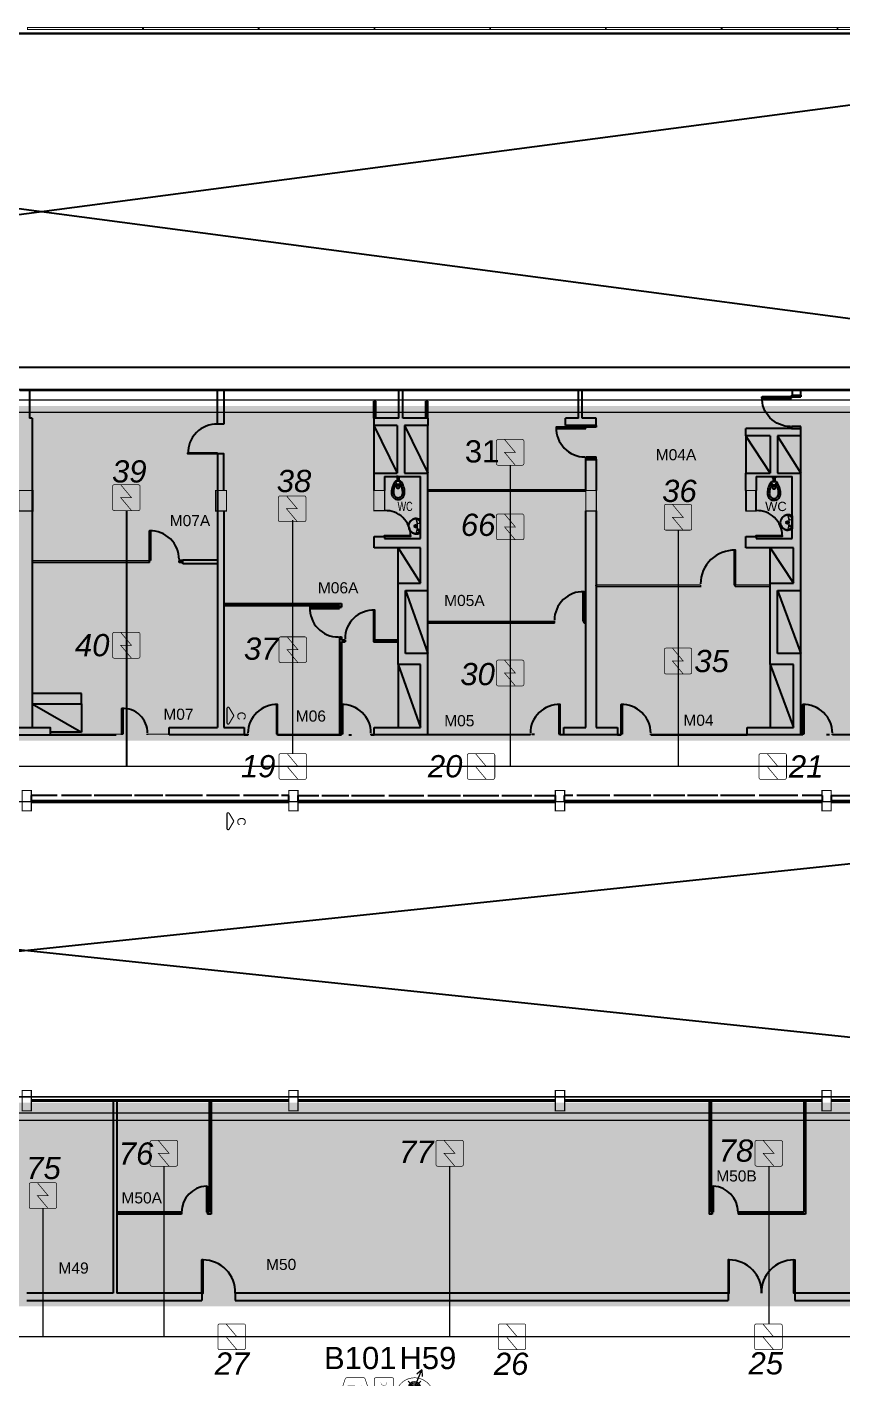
# Model space of a CAD drawing. Header units: metres. Extents: x -331 to 2982, y 362 to 2539.
# Drawn here: x 834.05 to 856.05, y 941.8 to 978.28 of the extents above; entities that cross this region are included whole.
import ezdxf
from ezdxf.enums import TextEntityAlignment as Align

# ---------------------------------------------------------------- set-up
doc = ezdxf.new("R2010")
doc.units = ezdxf.units.M
doc.layers.get('0').update_dxf_attribs({"color": 251})
for name, color, linetype in [('72_EGR_BASE_PRIMITIVE', 7, 'Continuous'), ('CX', 251, 'Continuous'), ('DET. FUMAÇA', 1, 'Continuous'), ('Div', 251, 'Continuous'), ('Mob', 251, 'Continuous'), ('Pis', 251, 'Continuous')]:
    doc.layers.add(name, color=color, linetype=linetype)
doc.layers.add('_salas', color=251, linetype='Continuous', plot=False)
doc.styles.add('ARIAL', font='arial.ttf')
doc.styles.get("Standard").update_dxf_attribs({"font": 'arial.ttf', "height": 0.3})
doc.styles.add('X3G_ENTITY_14169A93', font='arial.ttf', dxfattribs={"height": 0.6})
doc.styles.add('X3G_ENTITY_14169A9B', font='arial.ttf', dxfattribs={"height": 0.6})
doc.styles.add('X3G_ENTITY_14169AA3', font='arial.ttf', dxfattribs={"height": 0.6})
doc.styles.add('X3G_ENTITY_14169BC0', font='arial.ttf', dxfattribs={"height": 0.6})
doc.styles.add('X3G_ENTITY_14169BC8', font='arial.ttf', dxfattribs={"height": 0.6})
doc.styles.add('X3G_ENTITY_14169BD0', font='arial.ttf', dxfattribs={"height": 0.6})
doc.styles.add('X3G_ENTITY_14169BD8', font='arial.ttf', dxfattribs={"height": 0.6})
doc.styles.add('X3G_ENTITY_14169CE7', font='arial.ttf', dxfattribs={"height": 0.6})
doc.styles.add('X3G_ENTITY_14169CE9', font='arial.ttf', dxfattribs={"height": 0.6})
doc.styles.add('X3G_ENTITY_14169CEB', font='arial.ttf', dxfattribs={"height": 0.6})
doc.styles.add('X3G_ENTITY_14169CED', font='arial.ttf', dxfattribs={"height": 0.6})
doc.styles.add('X3G_ENTITY_14169D04', font='arial.ttf', dxfattribs={"height": 0.6})
doc.styles.add('X3G_ENTITY_14169D14', font='arial.ttf', dxfattribs={"height": 0.6})
doc.styles.add('X3G_ENTITY_14169D1C', font='arial.ttf', dxfattribs={"height": 0.6})
doc.styles.add('X3G_ENTITY_14169D24', font='arial.ttf', dxfattribs={"height": 0.6})
doc.styles.add('X3G_ENTITY_14169D84', font='arial.ttf', dxfattribs={"height": 0.6})
doc.styles.add('X3G_ENTITY_14169D8C', font='arial.ttf', dxfattribs={"height": 0.6})
doc.styles.add('X3G_ENTITY_14169D94', font='arial.ttf', dxfattribs={"height": 0.6})
doc.styles.add('X3G_ENTITY_1416B6CE', font='arial.ttf', dxfattribs={"height": 0.6})
doc.styles.add('X3G_ENTITY_14210064', font='arial.ttf', dxfattribs={"height": 0.6})
doc.styles.add('X3G_ENTITY_14228E25', font='arial.ttf', dxfattribs={"height": 0.6})

# ---------------------------------------------------------------- blocks, each defined once
blk = doc.blocks.new('Detector de fumaça')
at = {"layer": 'DET. FUMAÇA', "linetype": 'Continuous', "lineweight": 15, "const_width": 0.0187}
blk.add_lwpolyline([(774.599, 539.816), (775.249, 539.816, -0.414214), (775.296, 539.769), (775.296, 539.167, -0.414214), (775.249, 539.12), (774.599, 539.12, -0.414214), (774.553, 539.167), (774.553, 539.769, -0.414214)], format="xyb", close=True, dxfattribs=at)
blk.add_lwpolyline([(774.773, 539.816), (775.064, 539.468), (774.773, 539.468), (775.064, 539.12)], dxfattribs=at)
blk = doc.blocks.new('WEW')
at = {"color": 1, "lineweight": 0, "true_color": 0xe60000}
for p, q in [((1781.075, 994.175), (1781.413, 993.836)), ((1781.413, 994.175), (1781.075, 993.836)), ((1781.244, 994.005), (1781.439, 994.482)), ((1781.439, 994.482), (1781.308, 994.36)), ((1781.439, 994.482), (1781.447, 994.302))]:
    blk.add_line(p, q, dxfattribs=at)
at = {"color": 1, "true_color": 0xe60000, "const_width": 0.0172}
for points in [[(1779.259, 993.747), (1780.023, 993.747, 0.511918), (1780.056, 993.793), (1779.907, 994.24, 0.322823), (1779.874, 994.263), (1779.408, 994.263, 0.322823), (1779.375, 994.24), (1779.226, 993.793, 0.511918)], [(1780.193, 994.263), (1780.641, 994.263, -0.414214), (1780.675, 994.229), (1780.675, 993.782, -0.414214), (1780.641, 993.747), (1780.193, 993.747, -0.414214), (1780.159, 993.782), (1780.159, 994.229, -0.414214)], [(1780.764, 993.748), (1781.724, 993.748, 0.435311), (1781.759, 993.784, 0.930949), (1780.73, 993.784, 0.435311)]]:
    blk.add_lwpolyline(points, format="xyb", close=True, dxfattribs=at)
at = {"color": 1, "true_color": 0xe60000, "const_width": 0.0086}
for points in [[(1780.336, 994.135), (1780.338, 994.117), (1780.344, 994.099), (1780.351, 994.088), (1780.365, 994.073), (1780.373, 994.067), (1780.386, 994.06), (1780.397, 994.057), (1780.413, 994.055), (1780.421, 994.055), (1780.431, 994.056), (1780.45, 994.062), (1780.464, 994.07), (1780.477, 994.082), (1780.488, 994.096), (1780.494, 994.11), (1780.497, 994.122), (1780.498, 994.13), (1780.498, 994.136)], [(1780.417, 993.837), (1780.417, 994.055)]]:
    blk.add_lwpolyline(points, dxfattribs=at)
for points in [[(1779.463, 994.06), (1779.617, 994.06), (1779.652, 994.026), (1779.652, 993.936), (1779.617, 993.902), (1779.463, 993.902), (1779.428, 993.936), (1779.428, 994.026)], [(1779.832, 993.936), (1779.832, 994.026), (1779.802, 994.044), (1779.679, 993.981), (1779.802, 993.918)]]:
    blk.add_lwpolyline(points, close=True, dxfattribs=at)
at = {"color": 1, "lineweight": 0, "true_color": 0xe60000}
for radius in [0.158, 0.119, 0.0774]:
    blk.add_circle((1781.244, 994.005), radius, dxfattribs=at)
blk = doc.blocks.new('VASO')
at = {"layer": 'Mob'}
for p, q in [((302.351, 172.465), (302.38, 172.465)), ((302.351, 172.383), (302.38, 172.383)), ((302.38, 172.465), (302.38, 172.383)), ((302.411, 172.354), (302.411, 172.494)), ((302.499, 172.354), (302.499, 172.494)), ((302.599, 172.444), (302.499, 172.444)), ((302.599, 172.404), (302.499, 172.404)), ((302.599, 172.444), (302.599, 172.455)), ((302.599, 172.404), (302.599, 172.444)), ((302.599, 172.404), (302.599, 172.393)), ((302.619, 172.464), (302.609, 172.464)), ((302.619, 172.383), (302.609, 172.383)), ((302.619, 172.424), (302.619, 172.464)), ((302.619, 172.424), (302.619, 172.383))]:
    blk.add_line(p, q, dxfattribs=at)
for centre in [(302.453, 172.486), (302.453, 172.362)]:
    blk.add_circle(centre, 0.00707, dxfattribs=at)
for centre, radius, start, end in [((302.178, 172.42), 0.179, 86.6811, 178.7962), ((302.205, 172.134), 0.464, 50.6979, 92.0637), ((302.178, 172.427), 0.179, 181.2038, 273.3189), ((302.178, 172.42), 0.129, 86.6811, 178.7962), ((302.178, 172.427), 0.129, 181.2038, 273.3189), ((302.205, 172.713), 0.464, 267.9363, 309.3021), ((302.205, 172.134), 0.414, 60.1325, 92.0637), ((302.205, 172.713), 0.414, 267.9363, 299.8675), ((302.349, 172.422), 0.043, 86.6811, 178.7962), ((302.349, 172.426), 0.043, 181.2038, 273.3189), ((302.609, 172.455), 0.00935, 90, 180), ((302.609, 172.393), 0.00935, 180, 270)]:
    blk.add_arc(centre, radius, start, end, dxfattribs=at)
blk = doc.blocks.new('porta .8')
at = {"layer": 'CX', "ltscale": 8}
blk.add_lwpolyline([(0.03, 0), (0, 0), (0, 0.8), (0.03, 0.8)], close=True, dxfattribs=at)
at = {"layer": 'CX', "color": 1, "ltscale": 8}
blk.add_arc((0.029, 0.03), 0.771, 0, 92.1894, dxfattribs=at)
blk = doc.blocks.new('09e9b947-f514-4b49-8beb-c9fc00dd1497')
at = {"layer": 'CX', "ltscale": 8}
blk.add_lwpolyline([(799.567, 966.643), (799.567, 966.613), (798.767, 966.613), (798.767, 966.643)], close=True, dxfattribs=at)
at = {"layer": 'CX', "color": 251, "ltscale": 8, "true_color": 0x606060}
blk.add_arc((799.541, 966.641), 0.774, 88.0623, 182.0708, dxfattribs=at)

msp = doc.modelspace()

# ---------------------------------------------------------------- hatches: boundary and pattern name
at = {"layer": '_salas', "transparency": 33554559}
h = msp.add_hatch(color=256, dxfattribs=at)
h.dxf.hatch_style = 1
h.paths.add_polyline_path([(870.156, 968.046), (797.751, 968.046), (797.751, 959.011), (870.156, 959.011)])
h = msp.add_hatch(color=256, dxfattribs=at)
h.dxf.hatch_style = 1
h.paths.add_polyline_path([(864.556, 949.236), (800.756, 949.236), (800.756, 943.736), (864.556, 943.736)])

# ---------------------------------------------------------------- linework, layer by layer
at = {"lineweight": 0}
msp.add_line((866.078, 978.108), (802.833, 978.108), dxfattribs=at)
msp.add_lwpolyline([(798.493, 976.249), (798.493, 976.569), (798.053, 976.569), (798.053, 968.206), (870.859, 968.212), (870.858, 976.568), (870.418, 976.568), (870.418, 976.248)], dxfattribs=at)
msp.add_lwpolyline([(870.049, 949.386), (798.029, 949.386), (798.029, 957.366), (870.049, 957.366)], close=True, dxfattribs=at)
at = {"layer": '72_EGR_BASE_PRIMITIVE', "color": 251, "linetype": 'Continuous', "lineweight": -3, "true_color": 0x606060}
for p, q in [((839.193, 967.555), (839.193, 968.469)), ((839.364, 968.469), (839.364, 967.555)), ((839.364, 967.555), (839.193, 967.555))]:
    msp.add_line(p, q, dxfattribs=at)
at = {"layer": '72_EGR_BASE_PRIMITIVE', "color": 251, "linetype": 'Continuous', "lineweight": -3, "true_color": 0x5f5f5f}
msp.add_lwpolyline([(833.819, 959.361), (834.674, 959.361), (834.674, 959.196)], dxfattribs=at)
at = {"layer": '72_EGR_BASE_PRIMITIVE', "color": 251, "true_color": 0x5f5f5f}
for points in [[(834.184, 967.721, 0), (834.114, 967.721, 0)], [(849.124, 965.776, 0), (844.869, 965.776, 0)], [(849.124, 965.746, 0), (844.869, 965.746, 0)]]:
    msp.add_polyline3d(points, dxfattribs=at)
at = {"layer": '72_EGR_BASE_PRIMITIVE', "color": 150, "true_color": 0x007fff}
msp.add_polyline3d([(836.728, 965.214, 0), (836.728, 958.312, 0)], dxfattribs=at)
at = {"layer": 'CX', "ltscale": 8}
for points in [[(849.139, 967.441), (849.139, 967.471), (848.339, 967.471), (848.339, 967.441)], [(837.383, 963.871), (837.353, 963.871), (837.353, 964.671), (837.383, 964.671)], [(843.704, 964.519), (843.704, 964.549), (844.404, 964.549), (844.404, 964.519)], [(853.739, 964.519), (853.739, 964.549), (854.439, 964.549), (854.439, 964.519)], [(853.139, 963.211), (853.175, 963.211), (853.175, 964.15), (853.139, 964.15)], [(849.059, 962.231), (849.089, 962.231), (849.089, 963.031), (849.059, 963.031)], [(842.484, 962.579), (842.484, 962.609), (841.684, 962.609), (841.684, 962.579)], [(843.404, 961.729), (843.434, 961.729), (843.434, 962.529), (843.404, 962.529)], [(836.63, 959.181), (836.603, 959.181), (836.603, 959.881), (836.63, 959.881)], [(840.784, 959.181), (840.814, 959.181), (840.814, 959.981), (840.784, 959.981)], [(842.564, 959.181), (842.534, 959.181), (842.534, 959.981), (842.564, 959.981)], [(848.409, 959.181), (848.439, 959.181), (848.439, 959.981), (848.409, 959.981)], [(850.119, 959.181), (850.089, 959.181), (850.089, 959.981), (850.119, 959.981)], [(855.024, 959.181), (854.994, 959.181), (854.994, 959.981), (855.024, 959.981)], [(838.769, 944.086), (838.799, 944.086), (838.799, 944.986), (838.769, 944.986)], [(852.979, 944.086), (853.009, 944.086), (853.009, 944.986), (852.979, 944.986)], [(854.779, 944.086), (854.749, 944.086), (854.749, 944.986), (854.779, 944.986)]]:
    msp.add_lwpolyline(points, close=True, dxfattribs=at)
at = {"layer": 'CX', "color": 251, "ltscale": 8, "true_color": 0x606060}
for centre, radius, start, end in [((849.109, 967.441), 0.771, 177.8106, 270), ((843.733, 964.549), 0.671, 0, 92.5089), ((853.768, 964.549), 0.671, 0, 92.5089), ((837.383, 963.901), 0.771, 0, 92.1894), ((853.14, 963.246), 0.904, 87.8106, 180), ((849.059, 962.261), 0.771, 87.8106, 180), ((842.454, 962.579), 0.771, 177.8106, 270), ((843.404, 961.759), 0.771, 87.8106, 180), ((836.629, 959.207), 0.674, 0, 92.1894), ((840.784, 959.211), 0.771, 87.8106, 180), ((842.563, 959.211), 0.771, 0, 92.1894), ((848.409, 959.211), 0.771, 87.8106, 180), ((850.118, 959.211), 0.771, 0, 92.1894), ((855.023, 959.211), 0.771, 0, 92.1894), ((838.799, 944.116), 0.871, 358.058, 90), ((853.009, 944.116), 0.871, 358.058, 90), ((854.749, 944.116), 0.871, 90, 181.942)]:
    msp.add_arc(centre, radius, start, end, dxfattribs=at)
at = {"layer": 'Div', "lineweight": 0}
for p, q in [((854.694, 968.339), (854.944, 968.339)), ((854.694, 968.289), (854.944, 968.289)), ((843.414, 967.721), (843.414, 968.176)), ((843.414, 968.176), (843.464, 968.176)), ((843.464, 967.721), (843.464, 968.176)), ((844.819, 967.721), (844.819, 968.176)), ((844.869, 968.176), (844.819, 968.176)), ((844.869, 967.721), (844.869, 968.176)), ((849.419, 967.471), (849.139, 967.471)), ((854.944, 967.489), (854.694, 967.489)), ((854.694, 967.439), (854.944, 967.439)), ((849.139, 966.671), (849.419, 966.671)), ((849.139, 966.621), (849.419, 966.621)), ((839.364, 962.709), (842.534, 962.709)), ((839.364, 962.659), (842.484, 962.659)), ((842.484, 962.659), (842.484, 962.609)), ((842.484, 962.609), (842.534, 962.609)), ((842.534, 962.709), (842.534, 962.609)), ((848.289, 962.181), (844.869, 962.181)), ((848.289, 962.181), (848.289, 962.231)), ((849.089, 962.181), (849.089, 962.231)), ((849.139, 962.181), (849.089, 962.181)), ((842.484, 961.809), (842.484, 959.181)), ((842.484, 961.809), (842.534, 961.809)), ((842.534, 961.809), (842.534, 961.729)), ((842.534, 961.729), (842.634, 961.729)), ((842.534, 961.679), (842.534, 959.981)), ((842.534, 961.679), (842.634, 961.679)), ((842.634, 961.729), (842.634, 961.679)), ((843.404, 961.729), (844.069, 961.729)), ((843.404, 961.729), (843.404, 961.679)), ((843.404, 961.679), (844.069, 961.679)), ((838.969, 949.276), (838.969, 946.276)), ((839.019, 949.276), (839.019, 946.226)), ((852.469, 949.276), (852.469, 946.226)), ((852.519, 949.276), (852.519, 946.276)), ((855.019, 949.276), (855.019, 946.276)), ((855.069, 949.276), (855.069, 946.226)), ((838.219, 946.276), (836.469, 946.276)), ((838.219, 946.226), (836.469, 946.226)), ((838.219, 946.276), (838.219, 946.226)), ((838.889, 946.276), (838.919, 946.276)), ((838.969, 946.276), (838.919, 946.276)), ((838.919, 946.276), (838.919, 946.226)), ((839.019, 946.226), (838.919, 946.226)), ((852.549, 946.226), (852.469, 946.226)), ((852.549, 946.276), (852.519, 946.276)), ((852.549, 946.276), (852.579, 946.276)), ((852.549, 946.276), (852.549, 946.226)), ((855.019, 946.276), (853.249, 946.276)), ((853.249, 946.276), (853.249, 946.226)), ((855.069, 946.226), (853.249, 946.226))]:
    msp.add_line(p, q, dxfattribs=at)
at = {"layer": 'Div', "lineweight": 0, "ltscale": 0.8}
for p, q in [((854.694, 968.339), (854.694, 968.289)), ((854.944, 968.339), (854.944, 968.289)), ((849.139, 967.471), (849.139, 967.521)), ((849.419, 967.521), (849.419, 967.471)), ((854.694, 967.489), (854.694, 967.439)), ((854.944, 967.439), (854.944, 967.489)), ((849.139, 966.621), (849.139, 966.671)), ((849.419, 966.621), (849.419, 966.671))]:
    msp.add_line(p, q, dxfattribs=at)
at = {"layer": 'Div', "color": 230, "linetype": 'Continuous', "lineweight": 0}
for p, q in [((800.508, 967.879), (876.31, 967.879)), ((876.51, 948.95), (803.119, 948.95)), ((876.51, 948.75), (803.119, 948.75))]:
    msp.add_line(p, q, dxfattribs=at)
at = {"layer": 'Div', "color": 150, "linetype": 'Continuous', "lineweight": 0}
for p, q in [((847.092, 966.437), (847.093, 958.312)), ((841.222, 958.66), (841.222, 964.963)), ((851.626, 964.692), (851.626, 958.312)), ((871.965, 958.312), (772.389, 958.312)), ((837.743, 947.518), (837.743, 942.91)), ((845.459, 947.518), (845.459, 942.91)), ((854.076, 947.518), (854.076, 943.258)), ((834.476, 946.375), (834.476, 942.91)), ((888.337, 942.91), (812.169, 942.91))]:
    msp.add_line(p, q, dxfattribs=at)
at = {"layer": 'Div', "lineweight": 0}
for points in [[(852.236, 963.211), (852.236, 963.161), (849.417, 963.161)], [(852.236, 963.211), (849.419, 963.211)], [(854.114, 963.211), (853.175, 963.211)], [(854.112, 963.161), (853.175, 963.161), (853.175, 963.211)], [(844.869, 962.231), (848.289, 962.231)], [(849.089, 962.231), (849.139, 962.231)]]:
    msp.add_lwpolyline(points, dxfattribs=at)
at = {"layer": 'Pis'}
for p, q in [((798.094, 978.108), (870.859, 978.108)), ((866.078, 978.108), (802.833, 978.108)), ((866.058, 977.456), (798.054, 968.489)), ((802.894, 977.455), (870.859, 968.489)), ((869.959, 969.086), (798.033, 969.086)), ((797.783, 968.489), (869.959, 968.489)), ((833.852, 968.469), (839.187, 968.469)), ((834.114, 968.469), (834.114, 967.721)), ((839.114, 968.469), (844.191, 968.469)), ((844.091, 967.721), (844.091, 968.469)), ((844.091, 968.469), (844.191, 968.469)), ((844.191, 968.469), (869.959, 968.469)), ((844.191, 967.721), (844.191, 968.469)), ((848.939, 967.721), (848.939, 968.469)), ((849.039, 967.721), (849.039, 968.469)), ((854.694, 968.339), (854.944, 968.339)), ((854.694, 968.339), (854.694, 968.289)), ((854.694, 968.289), (854.944, 968.289)), ((854.719, 968.339), (854.719, 968.469)), ((854.719, 968.469), (854.944, 968.469)), ((854.944, 968.339), (854.944, 968.469)), ((854.944, 968.339), (854.944, 968.289)), ((843.414, 967.721), (843.414, 968.176)), ((843.414, 968.176), (843.464, 968.176)), ((843.464, 967.721), (843.464, 968.176)), ((844.819, 967.721), (844.819, 968.176)), ((844.869, 968.176), (844.819, 968.176)), ((844.869, 967.721), (844.869, 968.176)), ((834.184, 967.721), (834.184, 960.281)), ((844.091, 967.721), (843.414, 967.721)), ((843.414, 967.721), (843.414, 967.521)), ((844.041, 967.521), (843.414, 967.521)), ((843.414, 967.521), (843.414, 966.234)), ((843.414, 967.521), (844.041, 966.234)), ((844.041, 967.521), (844.041, 966.234)), ((844.869, 967.721), (844.191, 967.721)), ((844.241, 967.521), (844.241, 966.234)), ((844.869, 967.521), (844.241, 967.521)), ((844.241, 967.521), (844.869, 966.234)), ((844.869, 967.721), (844.869, 967.521)), ((844.869, 966.234), (844.869, 967.511)), ((848.589, 967.521), (848.589, 967.721)), ((848.939, 967.721), (848.589, 967.721)), ((849.419, 967.521), (848.589, 967.521)), ((849.419, 967.521), (848.589, 967.521)), ((849.419, 967.721), (849.039, 967.721)), ((849.139, 967.471), (849.139, 967.521)), ((849.419, 967.521), (849.419, 967.721)), ((849.419, 967.521), (849.419, 967.471)), ((849.419, 967.471), (849.139, 967.471)), ((854.694, 967.439), (853.459, 967.439)), ((853.459, 967.239), (853.459, 967.439)), ((854.116, 967.239), (853.459, 967.239)), ((853.459, 967.229), (853.459, 966.234)), ((853.459, 967.229), (854.116, 966.234)), ((854.116, 967.239), (854.116, 966.234)), ((854.316, 967.239), (854.316, 966.234)), ((854.944, 967.239), (854.316, 967.239)), ((854.316, 967.229), (854.944, 966.234)), ((854.944, 967.489), (854.694, 967.489)), ((854.694, 967.489), (854.694, 967.439)), ((854.694, 967.439), (854.944, 967.439)), ((854.944, 967.439), (854.944, 967.489)), ((854.944, 967.239), (854.944, 967.439)), ((854.944, 966.234), (854.944, 967.229)), ((839.193, 966.753), (839.193, 959.361)), ((849.139, 966.671), (849.419, 966.671)), ((849.139, 966.621), (849.139, 966.671)), ((849.139, 966.621), (849.419, 966.621)), ((849.139, 966.621), (849.419, 966.621)), ((849.139, 965.761), (849.139, 966.611)), ((849.159, 966.601), (849.399, 966.601)), ((849.419, 966.621), (849.419, 966.671)), ((849.419, 966.611), (849.419, 965.761)), ((843.414, 966.234), (844.041, 966.234)), ((843.414, 966.234), (843.414, 965.761)), ((843.699, 966.139), (844.669, 966.139)), ((843.699, 966.139), (843.699, 965.761)), ((844.241, 966.234), (844.869, 966.234)), ((844.669, 964.469), (844.669, 966.139)), ((844.869, 963.061), (844.869, 966.234)), ((853.459, 966.234), (854.116, 966.234)), ((853.459, 965.761), (853.459, 966.234)), ((853.739, 966.139), (854.709, 966.139)), ((853.739, 966.139), (853.739, 965.761)), ((854.316, 966.234), (854.944, 966.234)), ((854.709, 964.469), (854.709, 966.139)), ((854.944, 963.061), (854.944, 966.234)), ((853.459, 965.761), (853.459, 965.219)), ((853.739, 965.219), (853.739, 965.761)), ((839.364, 965.196), (839.364, 959.361)), ((849.139, 959.361), (849.139, 965.211)), ((849.419, 965.211), (849.419, 959.361)), ((854.709, 965.077), (854.709, 964.726)), ((843.419, 964.519), (843.704, 964.519)), ((843.419, 964.219), (843.419, 964.519)), ((844.669, 964.219), (843.419, 964.219)), ((843.704, 964.519), (843.704, 964.469)), ((843.704, 964.469), (844.669, 964.469)), ((844.069, 963.261), (844.069, 964.219)), ((844.069, 964.219), (844.669, 963.261)), ((844.669, 963.261), (844.669, 964.219)), ((853.459, 964.519), (853.739, 964.519)), ((853.459, 964.219), (853.459, 964.519)), ((854.744, 964.219), (853.459, 964.219)), ((853.739, 964.519), (853.739, 964.469)), ((853.739, 964.469), (854.709, 964.469)), ((854.114, 963.261), (854.114, 964.219)), ((854.114, 964.219), (854.744, 963.261)), ((854.744, 963.261), (854.744, 964.219)), ((837.353, 963.821), (837.353, 963.871)), ((838.153, 963.821), (838.153, 963.871)), ((838.253, 963.871), (838.153, 963.871)), ((839.193, 963.881), (838.253, 963.881)), ((838.253, 963.781), (838.253, 963.881)), ((837.353, 963.821), (834.183, 963.821)), ((838.153, 963.821), (838.153, 963.841)), ((838.253, 963.821), (838.153, 963.821)), ((838.253, 963.821), (838.153, 963.821)), ((839.193, 963.781), (838.253, 963.781)), ((844.069, 961.061), (844.069, 963.261)), ((844.069, 963.261), (844.669, 963.261)), ((849.419, 963.191), (849.419, 963.211)), ((854.114, 963.261), (854.744, 963.261)), ((854.114, 961.061), (854.114, 963.261)), ((844.269, 961.361), (844.269, 963.061)), ((844.269, 963.061), (844.869, 963.061)), ((844.269, 963.061), (844.869, 961.361)), ((844.869, 961.361), (844.869, 963.061)), ((854.314, 961.361), (854.314, 963.061)), ((854.314, 963.061), (854.944, 963.061)), ((854.314, 963.061), (854.944, 961.361)), ((854.944, 961.361), (854.944, 963.061)), ((839.364, 962.709), (842.534, 962.709)), ((839.364, 962.659), (842.484, 962.659)), ((842.484, 962.659), (842.484, 962.609)), ((842.484, 962.609), (842.534, 962.609)), ((842.534, 962.709), (842.534, 962.609)), ((848.289, 962.181), (844.869, 962.181)), ((848.289, 962.181), (848.289, 962.231)), ((849.089, 962.181), (849.089, 962.231)), ((849.139, 962.181), (849.089, 962.181)), ((842.484, 961.809), (842.484, 959.181)), ((842.484, 961.809), (842.534, 961.809)), ((842.534, 961.809), (842.534, 961.729)), ((842.534, 961.729), (842.634, 961.729)), ((842.534, 961.679), (842.534, 959.981)), ((842.534, 961.679), (842.634, 961.679)), ((842.634, 961.729), (842.634, 961.679)), ((843.404, 961.729), (844.069, 961.729)), ((843.404, 961.729), (843.404, 961.679)), ((843.404, 961.679), (844.069, 961.679)), ((844.869, 961.361), (844.269, 961.361)), ((844.869, 959.161), (844.869, 961.361)), ((854.944, 961.361), (854.314, 961.361)), ((854.944, 959.161), (854.944, 961.361)), ((844.069, 961.061), (844.069, 959.361)), ((844.669, 961.061), (844.069, 961.061)), ((844.069, 961.061), (844.669, 959.361)), ((844.669, 959.361), (844.669, 961.061)), ((854.744, 961.061), (854.114, 961.061)), ((854.114, 961.061), (854.114, 959.361)), ((854.114, 961.061), (854.744, 959.361)), ((854.744, 959.361), (854.744, 961.061)), ((835.513, 960.281), (834.183, 960.281)), ((834.184, 960.281), (834.184, 959.361)), ((835.513, 960.001), (835.513, 960.281)), ((834.183, 960.001), (835.513, 960.001)), ((834.183, 960.001), (835.513, 959.236)), ((835.513, 960.001), (835.513, 959.236)), ((832.539, 959.161), (836.454, 959.161)), ((835.513, 959.236), (834.674, 959.236)), ((836.603, 959.161), (836.603, 959.181)), ((837.303, 959.161), (837.303, 959.181)), ((837.883, 959.161), (837.883, 959.361)), ((837.883, 959.361), (839.193, 959.361)), ((839.682, 959.161), (837.884, 959.161)), ((839.914, 959.161), (839.074, 959.161)), ((839.364, 959.361), (839.914, 959.361)), ((839.914, 959.361), (839.914, 959.161)), ((839.914, 959.161), (840.014, 959.161)), ((840.014, 959.161), (840.014, 959.181)), ((840.814, 959.161), (840.814, 959.181)), ((840.814, 959.161), (842.534, 959.161)), ((842.534, 959.181), (842.534, 959.161)), ((842.734, 959.161), (842.809, 959.161)), ((843.334, 959.181), (843.334, 959.161)), ((843.334, 959.161), (843.419, 959.161)), ((843.419, 959.361), (844.669, 959.361)), ((843.419, 959.161), (843.419, 959.361)), ((844.869, 959.161), (843.419, 959.161)), ((847.639, 959.161), (844.869, 959.161)), ((847.639, 959.161), (847.639, 959.181)), ((847.679, 959.18), (847.754, 959.18)), ((848.439, 959.161), (848.439, 959.181)), ((848.439, 959.161), (848.439, 959.181)), ((848.539, 959.161), (848.439, 959.161)), ((848.539, 959.161), (848.439, 959.161)), ((848.539, 959.361), (849.139, 959.361)), ((848.539, 959.161), (848.539, 959.361)), ((849.989, 959.161), (848.539, 959.161)), ((849.419, 959.361), (849.989, 959.361)), ((849.989, 959.361), (849.989, 959.161)), ((849.989, 959.161), (850.089, 959.161)), ((850.089, 959.161), (850.089, 959.181)), ((850.889, 959.161), (850.889, 959.181)), ((850.889, 959.161), (853.494, 959.161)), ((853.494, 959.361), (854.744, 959.361)), ((853.494, 959.161), (853.494, 959.361)), ((854.944, 959.161), (853.494, 959.161)), ((854.994, 959.161), (854.944, 959.161)), ((854.994, 959.161), (854.994, 959.181)), ((855.714, 959.161), (855.639, 959.161)), ((855.794, 959.161), (855.794, 959.181)), ((858.614, 959.161), (855.794, 959.161)), ((834.864, 957.526), (834.164, 957.526)), ((834.164, 957.346), (834.164, 957.526)), ((834.164, 957.396), (841.114, 957.396)), ((834.164, 957.346), (841.114, 957.346)), ((841.114, 957.346), (834.164, 957.346)), ((835.786, 957.526), (834.974, 957.526)), ((836.874, 957.526), (835.861, 957.526)), ((837.714, 957.526), (836.949, 957.526)), ((838.784, 957.526), (837.789, 957.526)), ((839.784, 957.526), (838.894, 957.526)), ((840.841, 957.526), (839.894, 957.526)), ((841.114, 957.526), (840.916, 957.526)), ((841.114, 957.346), (841.114, 957.526)), ((841.364, 957.526), (841.929, 957.526)), ((841.364, 957.346), (841.364, 957.526)), ((841.364, 957.396), (848.314, 957.396)), ((841.364, 957.346), (848.314, 957.346)), ((841.364, 957.346), (848.314, 957.346)), ((842.004, 957.526), (842.734, 957.526)), ((842.809, 957.526), (843.704, 957.526)), ((843.814, 957.526), (844.759, 957.526)), ((844.869, 957.526), (845.751, 957.526)), ((845.826, 957.526), (846.791, 957.526)), ((846.866, 957.526), (847.679, 957.526)), ((847.754, 957.526), (848.314, 957.526)), ((848.314, 957.346), (848.314, 957.526)), ((848.784, 957.526), (848.564, 957.526)), ((848.564, 957.346), (848.564, 957.526)), ((848.564, 957.396), (855.514, 957.396)), ((848.564, 957.346), (855.514, 957.346)), ((855.514, 957.346), (848.564, 957.346)), ((849.784, 957.526), (848.894, 957.526)), ((850.889, 957.526), (849.894, 957.526)), ((851.811, 957.526), (850.964, 957.526)), ((852.699, 957.526), (851.886, 957.526)), ((853.704, 957.526), (852.774, 957.526)), ((854.864, 957.526), (853.814, 957.526)), ((855.514, 957.526), (854.974, 957.526)), ((855.514, 957.526), (855.514, 957.346)), ((855.764, 957.526), (856.791, 957.526)), ((855.764, 957.526), (855.764, 957.346)), ((855.764, 957.396), (862.714, 957.396)), ((855.764, 957.346), (862.714, 957.346)), ((855.764, 957.346), (862.714, 957.346)), ((869.889, 957.111), (798.049, 949.561)), ((798.164, 957.111), (870.029, 949.561)), ((841.114, 949.296), (834.164, 949.296)), ((841.114, 949.276), (834.164, 949.276)), ((836.369, 949.276), (836.369, 944.086)), ((836.469, 949.276), (836.369, 949.276)), ((836.469, 949.276), (836.469, 944.086)), ((838.969, 949.276), (838.969, 946.276)), ((839.019, 949.276), (839.019, 946.226)), ((848.314, 949.296), (841.364, 949.296)), ((848.314, 949.276), (841.364, 949.276)), ((855.514, 949.296), (848.564, 949.296)), ((855.514, 949.276), (848.564, 949.276)), ((852.469, 949.276), (852.469, 946.226)), ((852.519, 949.276), (852.519, 946.276)), ((855.019, 949.276), (855.019, 946.276)), ((855.069, 949.276), (855.069, 946.226)), ((862.714, 949.296), (855.764, 949.296)), ((862.714, 949.276), (855.764, 949.276)), ((838.889, 946.976), (838.889, 946.276)), ((838.889, 946.976), (838.889, 946.976)), ((838.889, 946.976), (838.919, 946.976)), ((838.919, 946.976), (838.919, 946.276)), ((852.549, 946.976), (852.549, 946.276)), ((852.549, 946.976), (852.579, 946.976)), ((852.579, 946.976), (852.579, 946.276)), ((838.219, 946.276), (836.469, 946.276)), ((838.219, 946.226), (836.469, 946.226)), ((838.219, 946.276), (838.219, 946.226)), ((838.889, 946.276), (838.919, 946.276)), ((838.969, 946.276), (838.919, 946.276)), ((838.919, 946.276), (838.919, 946.226)), ((839.019, 946.226), (838.919, 946.226)), ((852.549, 946.226), (852.469, 946.226)), ((852.549, 946.276), (852.519, 946.276)), ((852.549, 946.276), (852.579, 946.276)), ((852.549, 946.276), (852.549, 946.226)), ((855.019, 946.276), (853.249, 946.276)), ((853.249, 946.276), (853.249, 946.226)), ((855.069, 946.226), (853.249, 946.226)), ((838.769, 944.086), (838.769, 944.986)), ((838.769, 944.986), (838.819, 944.986)), ((835.889, 944.086), (834.039, 944.086)), ((834.039, 943.886), (838.769, 943.886)), ((836.369, 944.086), (835.889, 944.086)), ((838.769, 944.086), (836.469, 944.086)), ((838.769, 944.086), (838.769, 943.886)), ((838.769, 944.086), (838.769, 943.886)), ((852.979, 944.086), (839.669, 944.086)), ((839.669, 944.086), (839.669, 943.886)), ((839.669, 943.886), (852.979, 943.886)), ((852.979, 944.086), (852.979, 943.886)), ((862.412, 944.086), (854.779, 944.086)), ((854.779, 944.086), (854.779, 943.886)), ((854.779, 943.886), (862.412, 943.886))]:
    msp.add_line(p, q, dxfattribs=at)
at = {"layer": 'Pis', "const_width": 0.03}
for points in [[(837.17, 978.264), (834.062, 978.264), (834.062, 978.214), (837.17, 978.214)], [(840.294, 978.264), (837.186, 978.264), (837.186, 978.214), (840.294, 978.214)], [(843.422, 978.264), (840.314, 978.264), (840.314, 978.214), (843.422, 978.214)], [(846.546, 978.264), (843.438, 978.264), (843.438, 978.214), (846.546, 978.214)], [(849.671, 978.264), (846.562, 978.264), (846.562, 978.214), (849.671, 978.214)], [(852.796, 978.264), (849.687, 978.264), (849.687, 978.214), (852.796, 978.214)], [(855.921, 978.264), (852.812, 978.264), (852.812, 978.214), (855.921, 978.214)], [(859.046, 978.264), (855.937, 978.264), (855.937, 978.214), (859.046, 978.214)], [(833.82, 965.211), (833.82, 965.761), (834.21, 965.761), (834.21, 965.211)], [(839.141, 965.211), (839.141, 965.761), (839.431, 965.761), (839.431, 965.211)], [(843.414, 965.219), (843.414, 965.761), (843.704, 965.761), (843.704, 965.219)], [(843.414, 965.219), (843.414, 965.761), (843.704, 965.761), (843.704, 965.219)], [(849.139, 965.211), (849.139, 965.761), (849.419, 965.761), (849.419, 965.211)], [(849.139, 965.211), (849.139, 965.761), (849.419, 965.761), (849.419, 965.211)], [(853.459, 965.211), (853.459, 965.761), (853.739, 965.761), (853.739, 965.211)], [(853.459, 965.211), (853.459, 965.761), (853.739, 965.761), (853.739, 965.211)], [(833.914, 957.111), (833.914, 957.661), (834.164, 957.661), (834.164, 957.111)], [(841.114, 957.111), (841.114, 957.661), (841.364, 957.661), (841.364, 957.111)], [(848.314, 957.111), (848.314, 957.661), (848.564, 957.661), (848.564, 957.111)], [(855.514, 957.111), (855.514, 957.661), (855.764, 957.661), (855.764, 957.111)], [(870.049, 949.386), (798.029, 949.386), (798.029, 957.366), (870.049, 957.366)], [(833.914, 949.011), (833.914, 949.561), (834.164, 949.561), (834.164, 949.011)], [(841.114, 949.011), (841.114, 949.561), (841.364, 949.561), (841.364, 949.011)], [(848.314, 949.011), (848.314, 949.561), (848.564, 949.561), (848.564, 949.011)], [(855.514, 949.011), (855.514, 949.561), (855.764, 949.561), (855.764, 949.011)]]:
    msp.add_lwpolyline(points, close=True, dxfattribs=at)
for points in [[(798.493, 976.249), (798.493, 976.569), (798.053, 976.569), (798.053, 968.206), (870.859, 968.212), (870.858, 976.568), (870.418, 976.568), (870.418, 976.248)], [(834.183, 963.871), (837.353, 963.871)], [(852.236, 963.211), (852.236, 963.161), (849.417, 963.161)], [(852.236, 963.211), (849.419, 963.211)], [(854.114, 963.211), (853.175, 963.211)], [(854.112, 963.161), (853.175, 963.161), (853.175, 963.211)], [(844.869, 962.231), (848.289, 962.231)], [(849.089, 962.231), (849.139, 962.231)], [(834.673, 959.181), (836.603, 959.181)], [(837.883, 959.181), (837.303, 959.181)], [(840.014, 959.181), (839.914, 959.181)], [(842.534, 959.181), (840.814, 959.181)], [(843.419, 959.181), (843.334, 959.181)], [(844.869, 959.181), (847.639, 959.181)], [(848.439, 959.181), (848.539, 959.181)], [(848.439, 959.181), (848.539, 959.181)], [(850.089, 959.181), (849.989, 959.181)], [(853.494, 959.181), (850.889, 959.181)], [(854.944, 959.181), (854.994, 959.181)], [(855.794, 959.181), (858.614, 959.181)]]:
    msp.add_lwpolyline(points, dxfattribs=at)
at = {"layer": 'Pis', "color": 251, "linetype": 'Continuous', "lineweight": -3, "true_color": 0x5f5f5f}
msp.add_lwpolyline([(839.364, 965.776), (839.364, 966.753), (839.193, 966.753)], dxfattribs=at)
at = {"layer": 'Pis', "const_width": 0.03}
for points in [[(844.658, 964.8, 0.019765), (844.653, 964.926, 0.055725), (844.651, 964.944, 0.26837), (844.615, 964.978, 0.08527), (844.527, 964.989, 0.373975), (844.363, 964.8, 0.373975), (844.527, 964.611, 0.08527), (844.615, 964.623, 0.26837), (844.651, 964.656, 0.055725), (844.653, 964.674, 0.019765)], [(854.698, 964.9, 0.019765), (854.693, 965.026, 0.055725), (854.691, 965.044, 0.26837), (854.655, 965.078, 0.08527), (854.567, 965.089, 0.373975), (854.403, 964.9, 0.373975), (854.567, 964.711, 0.08527), (854.655, 964.723, 0.26837), (854.691, 964.756, 0.055725), (854.693, 964.774, 0.019765)]]:
    msp.add_lwpolyline(points, format="xyb", close=True, dxfattribs=at)
for points in [[(844.561, 964.626, -0.557482), (844.556, 964.633, 0.068592), (844.586, 964.737, 0.02486), (844.591, 964.8, 0.02486), (844.586, 964.863, 0.068592), (844.556, 964.967, -0.557482), (844.561, 964.975)], [(844.556, 964.633, 0.072415), (844.58, 964.8, 0.072415), (844.556, 964.968)], [(844.557, 964.965, -0.467154), (844.564, 964.962, -0.039312), (844.588, 964.895, 0.320715), (844.608, 964.876, 0.032811), (844.646, 964.872)], [(844.561, 964.626, 0.09339), (844.615, 964.638, 0.281673), (844.648, 964.683, 0.022774), (844.653, 964.773), (844.653, 964.8), (844.653, 964.827, 0.022774), (844.648, 964.917, 0.281673), (844.615, 964.962, 0.09339), (844.561, 964.975)], [(854.601, 964.726, -0.557482), (854.596, 964.733, 0.068592), (854.626, 964.837, 0.02486), (854.631, 964.9, 0.02486), (854.626, 964.963, 0.068592), (854.596, 965.067, -0.557482), (854.601, 965.075)], [(854.596, 964.733, 0.072415), (854.62, 964.9, 0.072415), (854.596, 965.068)], [(854.597, 965.065, -0.467154), (854.604, 965.062, -0.039312), (854.628, 964.995, 0.320715), (854.648, 964.976, 0.032811), (854.686, 964.972)], [(854.601, 964.726, 0.09339), (854.655, 964.738, 0.281673), (854.688, 964.783, 0.022774), (854.693, 964.873), (854.693, 964.9), (854.693, 964.927, 0.022774), (854.688, 965.017, 0.281673), (854.655, 965.062, 0.09339), (854.601, 965.075)], [(839.632, 959.684), (839.504, 959.897, 0.760667), (839.446, 959.881), (839.446, 959.486, 0.760667), (839.504, 959.47), (839.632, 959.684)], [(839.632, 956.834), (839.504, 956.62, -0.760667), (839.446, 956.636), (839.446, 957.031, -0.760667), (839.504, 957.047), (839.632, 956.834)]]:
    msp.add_lwpolyline(points, format="xyb", dxfattribs=at)
at = {"layer": 'Pis'}
for centre, radius in [((844.538, 964.8), 0.0328), ((844.538, 964.8), 0.0203), ((844.612, 964.701), 0.0158), ((854.578, 964.9), 0.0328), ((854.578, 964.9), 0.0203), ((854.652, 964.801), 0.0158)]:
    msp.add_circle(centre, radius, dxfattribs=at)
for centre, radius, start, end in [((844.554, 964.8), 0.209, 97.9818, 180), ((844.544, 964.742), 0.266, 61.9123, 94.0939), ((854.594, 964.9), 0.209, 97.9818, 180), ((854.584, 964.842), 0.266, 61.9123, 94.0939), ((854.706, 965.075), 0.0027, 0, 62.2647), ((844.554, 964.8), 0.209, 180, 262.0182), ((844.544, 964.858), 0.266, 265.9061, 297.7353), ((854.594, 964.9), 0.209, 180, 262.0182), ((854.584, 964.958), 0.266, 265.9061, 297.7353), ((854.706, 964.726), 0.0027, 297.7353, 0), ((838.92, 946.276), 0.701, 92.549, 179.9599), ((852.547, 946.275), 0.702, 0.0653, 87.4258)]:
    msp.add_arc(centre, radius, start, end, dxfattribs=at)

# ---------------------------------------------------------------- block references
msp.add_blockref('09e9b947-f514-4b49-8beb-c9fc00dd1497', (39.626, 0.14))
at = {"lineweight": 0}
msp.add_blockref('WEW', (-936.733, -52.46), dxfattribs=at)
at = {"layer": 'DET. FUMAÇA', "linetype": 'Continuous', "lineweight": 0}
for p in [(72.168, 427.326), (61.803, 426.103), (66.282, 425.801), (76.702, 425.572), (72.168, 425.312), (61.803, 422.115), (66.298, 421.996), (76.702, 421.691), (72.168, 421.367), (66.298, 418.844), (71.383, 418.844), (79.259, 418.844), (62.818, 408.397), (70.535, 408.397), (79.152, 408.397), (59.552, 407.255), (64.649, 403.442), (72.219, 403.442), (79.143, 403.442)]:
    msp.add_blockref('Detector de fumaça', p, dxfattribs=at)
at = {"layer": 'Pis', "xscale": -1, "rotation": 90}
msp.add_blockref('porta .8', (854.694, 968.289), dxfattribs=at)
at = {"layer": 'Pis', "rotation": 90}
for p in [(1016.49, 663.519), (1026.64, 663.499)]:
    msp.add_blockref('VASO', p, dxfattribs=at)

# ---------------------------------------------------------------- texts
at = {"layer": 'Div', "color": 5, "linetype": 'Continuous', "lineweight": 0, "true_color": 0x0000ff, "char_height": 0.6, "attachment_point": 1}
for s, insert, style in [('31', (845.869, 967.12), 'X3G_ENTITY_14210064'), ('{\\fArial|b0|i1|c0|p34;39}', (836.342, 966.579), 'X3G_ENTITY_14169CEB'), ('{\\fArial|b0|i1|c0|p34;38}', (840.791, 966.32), 'X3G_ENTITY_14169CE7'), ('{\\fArial|b0|i1|c0|p34;36}', (851.198, 966.053), 'X3G_ENTITY_14169D24'), ('{\\fArial|b0|i1|c0|p34;66}', (845.762, 965.137), 'X3G_ENTITY_14169D04'), ('{\\fArial|b0|i1|c0|p34;40}', (835.34, 961.887), 'X3G_ENTITY_14169CED'), ('{\\fArial|b0|i1|c0|p34;37}', (839.904, 961.793), 'X3G_ENTITY_14169CE9'), ('{\\fArial|b0|i1|c0|p34;35}', (852.066, 961.459), 'X3G_ENTITY_14169D1C'), ('{\\fArial|b0|i1|c0|p34;30}', (845.747, 961.106), 'X3G_ENTITY_14169D14'), ('{\\fArial|b0|i1|c0|p34;19}', (839.823, 958.618), 'X3G_ENTITY_14169D94'), ('{\\fArial|b0|i1|c0|p34;20}', (844.872, 958.618), 'X3G_ENTITY_14169D8C'), ('{\\fArial|b0|i1|c0|p34;21}', (854.621, 958.613), 'X3G_ENTITY_14169D84'), ('{\\fArial|b0|i1|c0|p34;76}', (836.525, 948.158), 'X3G_ENTITY_14169BD0'), ('{\\fArial|b0|i1|c0|p34;77}', (844.093, 948.206), 'X3G_ENTITY_14169BC8'), ('{\\fArial|b0|i1|c0|p34;78}', (852.726, 948.238), 'X3G_ENTITY_14169BC0'), ('{\\fArial|b0|i1|c0|p34;75}', (834.025, 947.769), 'X3G_ENTITY_14169BD8'), ('{\\fArial|b0|i1|c0|p34;27}', (839.115, 942.488), 'X3G_ENTITY_14169A93'), ('{\\fArial|b0|i1|c0|p34;26}', (846.653, 942.481), 'X3G_ENTITY_14169A9B'), ('{\\fArial|b0|i1|c0|p34;25}', (853.531, 942.495), 'X3G_ENTITY_14169AA3')]:
    msp.add_mtext_dynamic_manual_height_columns(s, width=13.3188, gutter_width=2.5, heights=[0], dxfattribs=dict(at, insert=insert, style=style))
at = {"layer": 'Div', "color": 6, "linetype": 'Continuous', "lineweight": 0, "true_color": 0xff00ff, "insert": (842.065, 942.638), "char_height": 0.6, "attachment_point": 1, "style": 'X3G_ENTITY_1416B6CE'}
msp.add_mtext_dynamic_manual_height_columns('B101', width=13.3188, gutter_width=2.5, heights=[0], dxfattribs=at)
at = {"layer": 'Div', "color": 96, "linetype": 'Continuous', "lineweight": 0, "true_color": 0x008000, "insert": (844.102, 942.638), "char_height": 0.6, "width": 13.3188, "attachment_point": 1, "style": 'X3G_ENTITY_14228E25'}
msp.add_mtext('H59', dxfattribs=at)
at = {"layer": 'Pis', "style": 'ARIAL'}
for s, p in [('M04A', (851.572, 966.58)), ('M07A', (838.447, 964.801)), ('M06A', (842.448, 962.986)), ('M05A', (845.858, 962.644)), ('M07', (838.135, 959.572)), ('M06', (841.711, 959.523)), ('M05', (845.72, 959.397)), ('M04', (852.178, 959.41)), ('M50B', (853.205, 947.104)), ('M50A', (837.144, 946.512)), ('M49', (835.303, 944.617)), ('M50', (840.909, 944.715))]:
    msp.add_text(s, height=0.3, dxfattribs=at).set_placement(p, align=Align.CENTER)
at = {"layer": 'Pis', "width": 0.7}
msp.add_text('WC', height=0.25, dxfattribs=at).set_placement((844.052, 965.209))
at = {"layer": 'Pis', "style": 'ARIAL'}
msp.add_text('WC', height=0.25, dxfattribs=at).set_placement((853.979, 965.208))
for p in [(839.838, 959.675), (839.838, 956.824)]:
    msp.add_attdef('C', text='A', height=0.225, rotation=270, dxfattribs=at).set_placement(p, align=Align.MIDDLE_CENTER)

doc.saveas('drawing.dxf')
